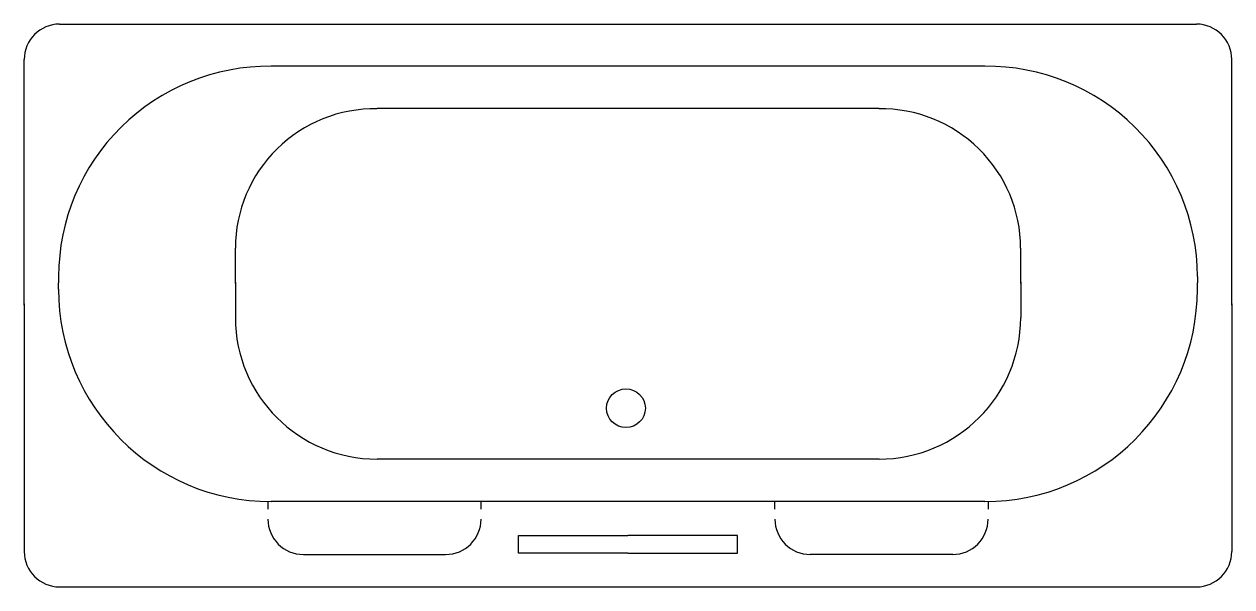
# Model space of a CAD drawing. Extents: x 0 to 170, y 0 to 80.
import ezdxf

# ---------------------------------------------------------------- set-up
doc = ezdxf.new("R2010")
doc.units = 0
doc.header["$LTSCALE"] = 5
doc.header["$MEASUREMENT"] = 0
doc.layers.get('0').update_dxf_attribs({"linetype": 'CONTINUOUS'})

msp = doc.modelspace()

# ---------------------------------------------------------------- linework, layer by layer
at = {"color": 0, "linetype": 'ByBlock'}
for p, q in [((5.01, 79.5), (165.5, 79.5)), ((0.01, 39.81), (0.01, 74.5)), ((135.64, 73.56), (34.86, 73.56)), ((170.5, 39.81), (170.5, 74.5)), ((120.69, 67.56), (49.82, 67.56)), ((29.82, 42.87), (29.82, 47.87)), ((140.69, 42.87), (140.69, 47.87)), ((4.86, 43.87), (4.86, 42.96)), ((4.86, 42.05), (4.86, 42.96)), ((29.82, 43.06), (29.82, 38.05)), ((140.69, 43.06), (140.69, 38.05)), ((165.64, 43.87), (165.64, 42.96)), ((165.64, 42.05), (165.64, 42.96)), ((0.01, 40), (0.01, 5)), ((170.5, 40), (170.5, 5)), ((120.69, 18.05), (49.82, 18.05)), ((34.42, 12.11), (34.42, 11)), ((135.64, 12.05), (34.86, 12.05)), ((64.51, 11), (64.51, 12.11)), ((105.99, 11), (105.99, 12.11)), ((136.09, 12.11), (136.09, 11)), ((69.78, 4.78), (69.78, 7.27)), ((69.78, 7.27), (85.25, 7.27)), ((100.73, 7.27), (85.25, 7.27)), ((100.73, 4.78), (100.73, 7.27)), ((39.42, 4.57), (59.51, 4.57)), ((85.25, 4.78), (69.78, 4.78)), ((85.25, 4.78), (100.73, 4.78)), ((131.09, 4.57), (110.99, 4.57)), ((5.01, 0), (165.5, 0))]:
    msp.add_line(p, q, dxfattribs=at)
msp.add_circle((84.96, 25.24), 2.74, dxfattribs=at)
for centre, radius, start, end in [((5.01, 74.5), 5, 90, 180), ((165.5, 74.5), 5, 0, 90), ((34.6, 43.82), 29.73, 89.4879, 179.9113), ((135.91, 43.82), 29.73, 0.0887, 90.5121), ((49.55, 47.82), 19.73, 89.2304, 179.866), ((120.95, 47.82), 19.73, 0.134, 90.7696), ((34.86, 42.05), 30, 180, 270), ((135.64, 42.05), 30, 270, 0), ((49.82, 38.05), 20, 180, 270), ((120.69, 38.05), 20, 270, 0), ((39.42, 9.57), 5, 180, 270), ((59.51, 9.57), 5, 270, 0), ((110.99, 9.57), 5, 180, 270), ((131.09, 9.57), 5, 270, 0), ((5.01, 5), 5, 180, 270), ((165.5, 5), 5, 270, 0)]:
    msp.add_arc(centre, radius, start, end, dxfattribs=at)

doc.saveas('drawing.dxf')
